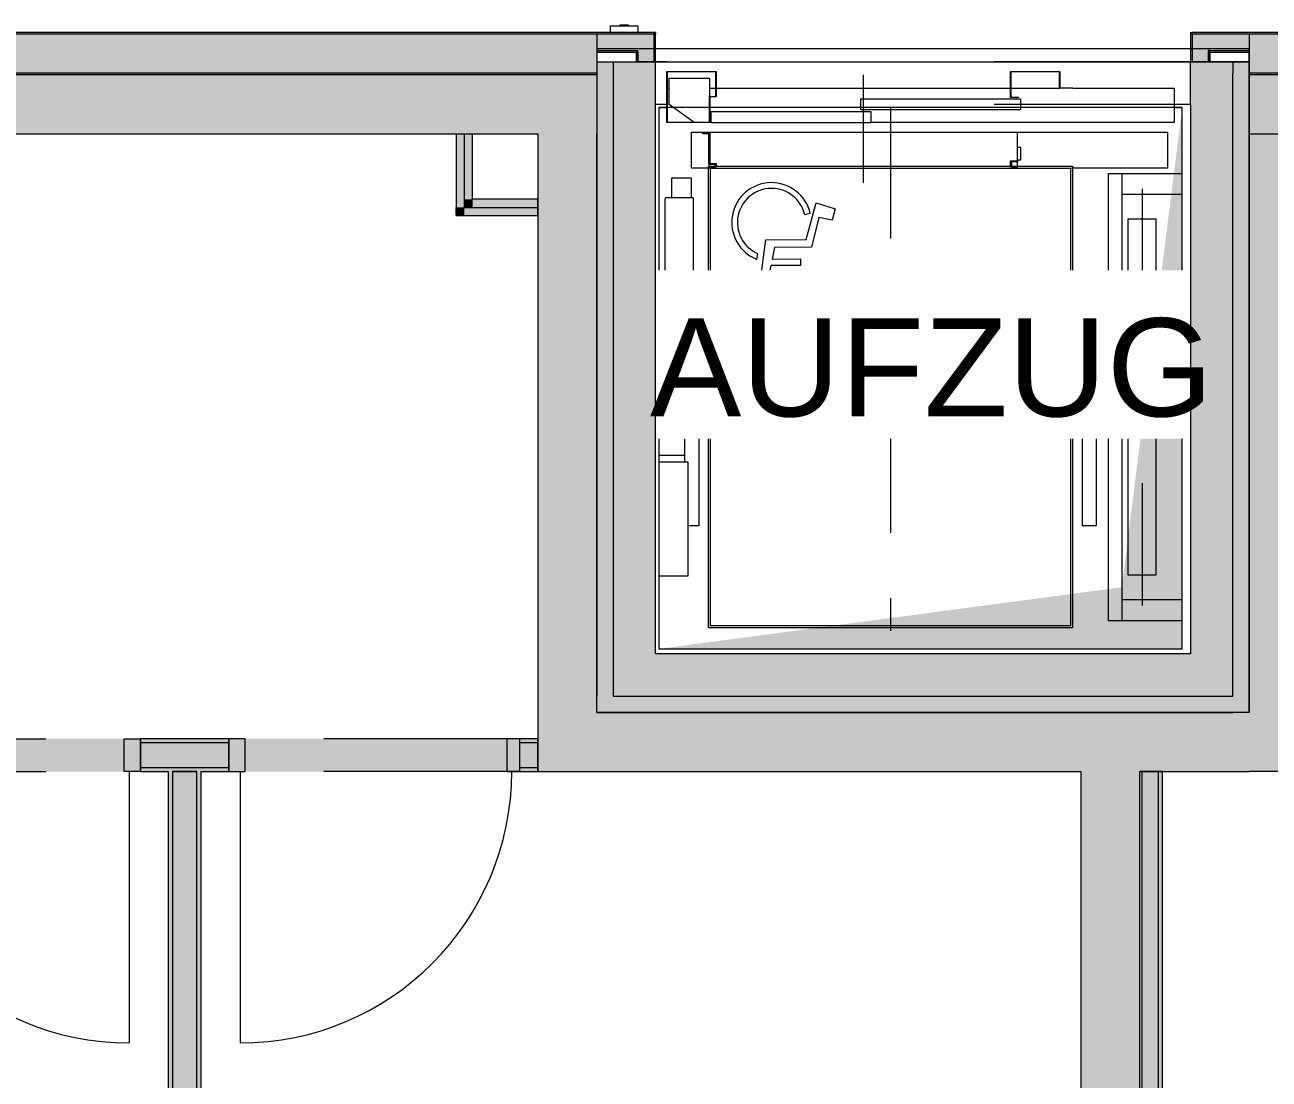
# Model space of a CAD drawing. Header units: metres. Extents: x -3 to 205, y -18 to 45.
# Drawn here: x 173.106 to 176.91, y 12.993 to 16.216 of the extents above; entities that cross this region are included whole.
import ezdxf

# ---------------------------------------------------------------- set-up
doc = ezdxf.new("R2010")
doc.units = ezdxf.units.M
doc.header["$MEASUREMENT"] = 0
for name, pattern in [('Achse', [0.004, 0.002, -0.001, 0, -0.001]), ('Grenzlinie', [0.008, 0.003, -0.005]), ('Wipeout_Contour', [1, 0, -1])]:
    doc.linetypes.add(name, pattern=pattern)
for name, color, linetype in [('110 Wand Aussen', 7, 'Continuous'), ('112 Wand Aussen - Schachtwände', 7, 'Continuous'), ('120 Wand Innen tragend', 7, 'Continuous'), ('130 Wand Innen', 7, 'Continuous'), ('170 Schachtwände', 7, 'Continuous'), ('430 Aufzug', 7, 'Continuous'), ('905 VP Beschriftung Übersicht.Übersicht', 7, 'Continuous')]:
    doc.layers.add(name, color=color, linetype=linetype)
doc.styles.add('ERSTELLTER_STIL_9', font='arial.ttf')

# ---------------------------------------------------------------- blocks, each defined once
blk = doc.blocks.new('Decke_21_1', base_point=(174.8542, 16.1033))
at = {"layer": '430 Aufzug', "color": 7, "linetype": 'Continuous', "lineweight": 13, "flags": 128}
blk.add_lwpolyline([(174.8542, 16.1033), (176.8492, 16.1033), (176.8492, 16.1433), (174.8542, 16.1433)], close=True, dxfattribs=at)
blk = doc.blocks.new('Wand_12_1', base_point=(172.4142, 16.1933))
at = {"layer": '110 Wand Aussen', "linetype": 'Continuous', "lineweight": 0, "true_color": 0x000000}
for points in [[(172.4092, 16.1883), (172.2892, 16.1883), (172.2892, 16.0683)], [(172.4092, 16.1883), (172.2892, 16.0683), (172.4092, 16.0683)], [(172.4142, 16.1933), (172.4092, 16.1883), (172.4142, 16.1883)], [(172.4092, 16.1893), (172.4092, 16.1883), (172.4102, 16.1893)], [(172.4092, 16.0683), (174.8542, 16.0683), (174.8542, 16.1883), (172.4092, 16.1883)], [(172.4142, 16.1883), (174.8542, 16.1883), (174.8542, 16.1933), (172.4142, 16.1933)], [(172.2842, 16.0633), (172.1042, 16.0633), (172.1042, 15.8833)], [(172.2842, 16.0633), (172.1042, 15.8833), (172.2842, 15.8833)], [(172.2892, 16.0683), (172.2842, 16.0683), (172.2842, 16.0633)], [(172.2892, 16.0683), (172.2842, 16.0633), (172.2892, 16.0633)], [(172.2842, 15.8833), (174.8542, 15.8833), (174.8542, 16.0633), (172.2842, 16.0633)], [(172.2892, 16.0633), (174.8542, 16.0633), (174.8542, 16.0683), (172.2892, 16.0683)]]:
    blk.add_hatch(color=18, dxfattribs=at).paths.add_polyline_path(points)
at = {"layer": '110 Wand Aussen', "color": 7, "linetype": 'Continuous', "lineweight": 13}
for p, q in [((172.2892, 16.1883), (172.2892, 16.0683)), ((172.4092, 16.1893), (172.4092, 16.1883)), ((174.8542, 16.1883), (172.4092, 16.1883)), ((174.8542, 16.0683), (172.2892, 16.0683))]:
    blk.add_line(p, q, dxfattribs=at)
at = {"layer": '110 Wand Aussen', "color": 7, "linetype": 'Continuous', "lineweight": 18}
for p in [(172.2842, 16.0683), (174.8542, 16.0633)]:
    blk.add_line(p, (172.2842, 16.0633), dxfattribs=at)
at = {"layer": '110 Wand Aussen', "color": 7, "linetype": 'Continuous', "lineweight": 13, "flags": 128}
for points in [[(174.8542, 16.1933), (172.4142, 16.1933)], [(174.8542, 16.1883), (174.8542, 16.0683)], [(174.8542, 16.0683), (174.8542, 16.0633)]]:
    blk.add_lwpolyline(points, dxfattribs=at)
at = {"layer": '110 Wand Aussen', "color": 7, "linetype": 'Continuous', "lineweight": 18, "flags": 128}
for points in [[(172.1042, 15.8833), (172.1042, 16.0633)], [(174.8542, 16.0633), (174.8542, 15.8833)], [(172.1042, 15.8833), (174.6742, 15.8833)]]:
    blk.add_lwpolyline(points, dxfattribs=at)
blk = doc.blocks.new('Wand_20_1', base_point=(177.0292, 15.7833))
at = {"layer": '120 Wand Innen tragend', "linetype": 'Continuous', "lineweight": 0, "true_color": 0x000000}
for points in [[(176.8492, 15.8833), (176.9167, 15.8458), (177.0292, 15.8458), (177.0292, 15.8833)], [(177.0292, 14.1133), (177.0292, 15.7833), (176.8492, 15.8833), (176.8492, 14.1133)], [(177.0292, 15.8458), (176.9167, 15.8458), (177.0067, 15.7958), (177.0292, 15.7958)], [(177.0067, 15.7958), (177.0292, 15.7833), (177.0292, 15.7958)], [(176.8492, 13.9333), (177.0292, 13.9333), (176.8492, 14.1133)], [(176.8492, 14.1133), (177.0292, 13.9333), (177.0292, 14.1133)]]:
    blk.add_hatch(color=18, dxfattribs=at).paths.add_polyline_path(points)
at = {"layer": '120 Wand Innen tragend', "color": 7, "linetype": 'Continuous', "lineweight": 18, "flags": 128}
for points in [[(176.8492, 15.8833), (176.8492, 14.1133)], [(177.0292, 13.9333), (177.0292, 15.7833)], [(177.0292, 13.9333), (176.8492, 13.9333)]]:
    blk.add_lwpolyline(points, dxfattribs=at)
at = {"layer": '130 Wand Innen', "color": 7, "linetype": 'Continuous', "lineweight": 18}
for p, q in [((177.0292, 15.8458), (177.0292, 15.8833)), ((177.0292, 15.7958), (177.0292, 15.8458)), ((177.0292, 15.7958), (177.0292, 15.7833))]:
    blk.add_line(p, q, dxfattribs=at)
at = {"layer": '130 Wand Innen', "color": 7, "linetype": 'Continuous', "lineweight": 18, "flags": 128}
blk.add_lwpolyline([(176.8492, 15.8833), (177.0292, 15.8833)], dxfattribs=at)
blk = doc.blocks.new('Wand_21_1', base_point=(174.6742, 13.9333))
at = {"layer": '120 Wand Innen tragend', "linetype": 'Continuous', "lineweight": 0, "true_color": 0x000000}
for points in [[(174.8542, 14.1133), (174.8542, 15.8833), (174.6742, 15.8833), (174.6742, 14.1133)], [(174.8542, 14.1133), (174.6742, 13.9333), (174.8542, 13.9333)], [(174.6742, 14.1133), (174.6742, 13.9333), (174.8542, 14.1133)]]:
    blk.add_hatch(color=18, dxfattribs=at).paths.add_polyline_path(points)
at = {"layer": '120 Wand Innen tragend', "color": 7, "linetype": 'Continuous', "lineweight": 18, "flags": 128}
for points in [[(174.6742, 15.8833), (174.6742, 13.9333)], [(174.8542, 14.1133), (174.8542, 15.8833)], [(174.6742, 13.9333), (174.8542, 13.9333)]]:
    blk.add_lwpolyline(points, dxfattribs=at)
blk = doc.blocks.new('Wand_22_1', base_point=(174.6742, 13.9333))
at = {"layer": '120 Wand Innen tragend', "linetype": 'Continuous', "lineweight": 0, "true_color": 0x000000}
blk.add_hatch(color=18, dxfattribs=at).paths.add_polyline_path([(176.8492, 14.1133), (174.8542, 14.1133), (174.8542, 13.9333), (176.8492, 13.9333)])
at = {"layer": '120 Wand Innen tragend', "color": 7, "linetype": 'Continuous', "lineweight": 18, "flags": 128}
for points in [[(176.8492, 14.1133), (174.8542, 14.1133)], [(174.8542, 13.9333), (176.3342, 13.9333)], [(176.5142, 13.9333), (176.8492, 13.9333)]]:
    blk.add_lwpolyline(points, dxfattribs=at)
blk = doc.blocks.new('Wand_90_1', base_point=(176.4592, 13.9333))
at = {"layer": '120 Wand Innen tragend', "linetype": 'Continuous', "lineweight": 0, "true_color": 0x000000}
for points in [[(176.5142, 9.2833), (176.5142, 13.9333), (176.3342, 13.9333), (176.3342, 9.2833)], [(176.5717, 9.2833), (176.5717, 13.9333), (176.5217, 13.9333), (176.5217, 9.2833)], [(176.5842, 9.2833), (176.5842, 13.9333), (176.5717, 13.9333), (176.5717, 9.2833)]]:
    blk.add_hatch(color=18, dxfattribs=at).paths.add_polyline_path(points)
at = {"layer": '120 Wand Innen tragend', "linetype": 'Continuous', "lineweight": 0, "true_color": 0xffffff}
blk.add_hatch(color=7, dxfattribs=at).paths.add_polyline_path([(176.5217, 9.2833), (176.5217, 13.9333), (176.5142, 13.9333), (176.5142, 9.2833)])
at = {"layer": '120 Wand Innen tragend', "color": 7, "linetype": 'Continuous', "lineweight": 18}
blk.add_line((176.5142, 9.2833), (176.5142, 13.9333), dxfattribs=at)
at = {"layer": '120 Wand Innen tragend', "color": 7, "linetype": 'Continuous', "lineweight": 13}
for p, q in [((176.5217, 9.2833), (176.5217, 13.9333)), ((176.5717, 9.2833), (176.5717, 13.9333))]:
    blk.add_line(p, q, dxfattribs=at)
at = {"layer": '120 Wand Innen tragend', "color": 7, "linetype": 'Continuous', "lineweight": 18, "flags": 128}
for points in [[(176.3342, 13.9333), (176.3342, 9.2833)], [(176.5142, 9.2833), (176.3342, 9.2833)]]:
    blk.add_lwpolyline(points, dxfattribs=at)
at = {"layer": '120 Wand Innen tragend', "color": 7, "linetype": 'Continuous', "lineweight": 13, "flags": 128}
for points in [[(176.5217, 13.9333), (176.5142, 13.9333)], [(176.5717, 13.9333), (176.5217, 13.9333)], [(176.5842, 13.9333), (176.5717, 13.9333)], [(176.5842, 9.2833), (176.5842, 13.9333)], [(176.5217, 9.2833), (176.5142, 9.2833)], [(176.5717, 9.2833), (176.5217, 9.2833)], [(176.5842, 9.2833), (176.5717, 9.2833)]]:
    blk.add_lwpolyline(points, dxfattribs=at)
blk = doc.blocks.new('Wand_98_1', base_point=(173.6442, 8.4733))
at = {"layer": '130 Wand Innen', "linetype": 'Continuous', "lineweight": 0, "true_color": 0x000000}
for points in [[(173.5442, 13.9333), (173.5442, 8.7833), (173.5567, 8.7833), (173.5567, 13.9333)], [(173.6317, 8.7833), (173.6317, 13.9333), (173.5567, 13.9333), (173.5567, 8.7833)], [(173.6442, 8.7833), (173.6442, 13.9333), (173.6317, 13.9333), (173.6317, 8.7833)]]:
    blk.add_hatch(color=18, dxfattribs=at).paths.add_polyline_path(points)
at = {"layer": '130 Wand Innen', "color": 7, "linetype": 'Continuous', "lineweight": 18}
for p, q in [((173.5567, 13.9333), (173.5567, 8.7833)), ((173.6317, 8.7833), (173.6317, 13.9333))]:
    blk.add_line(p, q, dxfattribs=at)
at = {"layer": '130 Wand Innen', "color": 7, "linetype": 'Continuous', "lineweight": 18, "flags": 128}
for points in [[(173.5442, 13.9333), (173.5442, 8.7833)], [(173.6317, 13.9333), (173.5567, 13.9333)], [(173.6442, 8.7833), (173.6442, 13.9333)], [(173.5442, 8.7833), (173.6442, 8.7833)]]:
    blk.add_lwpolyline(points, dxfattribs=at)
blk = doc.blocks.new('Wand_109_1', base_point=(174.6742, 15.6333))
at = {"layer": '170 Schachtwände', "linetype": 'Continuous', "lineweight": 0, "true_color": 0x000000}
for points in [[(174.4492, 15.6833), (174.4492, 15.6583), (174.4742, 15.6833)], [(174.4742, 15.6833), (174.4492, 15.6583), (174.4742, 15.6583)], [(174.4742, 15.6583), (174.6742, 15.6583), (174.6742, 15.6833), (174.4742, 15.6833)], [(174.4492, 15.6583), (174.4242, 15.6583), (174.4242, 15.6333)], [(174.4492, 15.6583), (174.4242, 15.6333), (174.4492, 15.6333)], [(174.4492, 15.6333), (174.6742, 15.6333), (174.6742, 15.6583), (174.4492, 15.6583)]]:
    blk.add_hatch(color=18, dxfattribs=at).paths.add_polyline_path(points)
at = {"layer": '170 Schachtwände', "color": 7, "linetype": 'Continuous', "lineweight": 18}
for p, q in [((174.4492, 15.6583), (174.4742, 15.6583)), ((174.4742, 15.6583), (174.6742, 15.6583))]:
    blk.add_line(p, q, dxfattribs=at)
at = {"layer": '170 Schachtwände', "color": 7, "linetype": 'Continuous', "lineweight": 18, "flags": 128}
for points in [[(174.6742, 15.6833), (174.4742, 15.6833)], [(174.6742, 15.6583), (174.6742, 15.6833)], [(174.4242, 15.6333), (174.4242, 15.6583)], [(174.6742, 15.6333), (174.6742, 15.6583)], [(174.4242, 15.6333), (174.6742, 15.6333)]]:
    blk.add_lwpolyline(points, dxfattribs=at)
blk = doc.blocks.new('Wand_110_1', base_point=(174.4242, 15.6333))
at = {"layer": '170 Schachtwände', "linetype": 'Continuous', "lineweight": 0, "true_color": 0x000000}
for points in [[(174.4242, 15.8833), (174.4242, 15.6583), (174.4492, 15.6583), (174.4492, 15.8833)], [(174.4742, 15.6833), (174.4742, 15.8833), (174.4492, 15.8833), (174.4492, 15.6833)]]:
    blk.add_hatch(color=18, dxfattribs=at).paths.add_polyline_path(points)
at = {"layer": '170 Schachtwände', "color": 7, "linetype": 'Continuous', "lineweight": 18}
for p, q in [((174.4492, 15.8833), (174.4492, 15.6833)), ((174.4492, 15.6833), (174.4492, 15.6583))]:
    blk.add_line(p, q, dxfattribs=at)
at = {"layer": '170 Schachtwände', "color": 7, "linetype": 'Continuous', "lineweight": 18, "flags": 128}
for points in [[(174.4242, 15.8833), (174.4492, 15.8833)], [(174.4242, 15.8833), (174.4242, 15.6583)], [(174.4492, 15.8833), (174.4742, 15.8833)], [(174.4742, 15.6833), (174.4742, 15.8833)]]:
    blk.add_lwpolyline(points, dxfattribs=at)
blk = doc.blocks.new('Wand_144_1', base_point=(176.8492, 16.1933))
at = {"layer": '110 Wand Aussen', "linetype": 'Continuous', "lineweight": 0, "true_color": 0x000000}
for points in [[(177.0142, 16.1933), (176.8492, 16.1933), (176.8492, 16.1883), (177.0142, 16.1883)], [(177.0142, 16.1883), (176.8492, 16.1883), (176.8492, 16.0683), (177.0142, 16.0683)], [(177.0192, 16.0683), (177.0192, 16.1883), (177.0142, 16.1883), (177.0142, 16.0683)], [(177.0592, 16.0683), (177.0592, 16.1883), (177.0192, 16.1883), (177.0192, 16.0683)], [(177.0642, 16.0683), (177.0642, 16.1883), (177.0592, 16.1883), (177.0592, 16.0683)], [(177.0142, 16.0683), (176.8492, 16.0683), (176.8492, 16.0633), (177.0142, 16.0633)], [(177.0142, 16.0633), (176.8492, 16.0633), (176.8492, 15.8833), (177.0142, 15.8833)], [(177.0192, 16.0633), (177.0192, 16.0683), (177.0142, 16.0683), (177.0142, 16.0633)], [(177.0592, 16.0633), (177.0592, 16.0683), (177.0192, 16.0683), (177.0192, 16.0633)], [(177.0642, 16.0633), (177.0642, 16.0683), (177.0592, 16.0683), (177.0592, 16.0633)]]:
    blk.add_hatch(color=18, dxfattribs=at).paths.add_polyline_path(points)
at = {"layer": '110 Wand Aussen', "color": 7, "linetype": 'Continuous', "lineweight": 13}
for p, q in [((177.0142, 16.1883), (176.8492, 16.1883)), ((177.0142, 16.0683), (176.8492, 16.0683))]:
    blk.add_line(p, q, dxfattribs=at)
at = {"layer": '110 Wand Aussen', "color": 7, "linetype": 'Continuous', "lineweight": 18}
blk.add_line((177.0142, 16.0633), (176.8492, 16.0633), dxfattribs=at)
at = {"layer": '110 Wand Aussen', "color": 7, "linetype": 'Continuous', "lineweight": 13, "flags": 128}
for points in [[(177.0142, 16.1933), (176.8492, 16.1933)], [(176.8492, 16.1883), (176.8492, 16.0683)], [(177.0142, 16.1933), (177.0142, 16.1883)], [(176.8492, 16.0683), (176.8492, 16.0633)]]:
    blk.add_lwpolyline(points, dxfattribs=at)
at = {"layer": '110 Wand Aussen', "color": 7, "linetype": 'Continuous', "lineweight": 18, "flags": 128}
for points in [[(176.8492, 16.0633), (176.8492, 15.8833)], [(177.0142, 16.0633), (177.0142, 15.8833)], [(176.8492, 15.8833), (177.0142, 15.8833)]]:
    blk.add_lwpolyline(points, dxfattribs=at)
at = {"layer": '112 Wand Aussen - Schachtwände', "color": 7, "linetype": 'Continuous', "lineweight": 13}
for p, q in [((177.0192, 16.1883), (177.0142, 16.1883)), ((177.0592, 16.1883), (177.0192, 16.1883)), ((177.0642, 16.1883), (177.0592, 16.1883)), ((177.0642, 16.0683), (177.0642, 16.1883)), ((177.0192, 16.0683), (177.0142, 16.0683)), ((177.0592, 16.0683), (177.0192, 16.0683)), ((177.0642, 16.0683), (177.0592, 16.0683)), ((177.0642, 16.0633), (177.0642, 16.0683))]:
    blk.add_line(p, q, dxfattribs=at)
blk = doc.blocks.new('Wand_202_1', base_point=(174.8542, 16.1933))
at = {"layer": '110 Wand Aussen', "linetype": 'Continuous', "lineweight": 0, "true_color": 0x000000}
for points in [[(174.8542, 16.1933), (174.8542, 16.1883), (175.0292, 16.1883), (175.0292, 16.1933)], [(174.9792, 16.1883), (174.8542, 16.1883), (174.8542, 16.1383), (174.9792, 16.1383)], [(174.9792, 16.1383), (175.0292, 16.1383), (175.0292, 16.1883)], [(174.9792, 16.1383), (175.0292, 16.1883), (174.9792, 16.1883)], [(175.0292, 16.1883), (175.0342, 16.1883), (175.0342, 16.1933)], [(175.0292, 16.1933), (175.0292, 16.1883), (175.0342, 16.1933)], [(174.9742, 16.1383), (174.8542, 16.1383), (174.8542, 16.1333), (174.9742, 16.1333)], [(174.9742, 16.1333), (174.9792, 16.1333), (174.9792, 16.1383)], [(174.9742, 16.1333), (174.9792, 16.1383), (174.9742, 16.1383)]]:
    blk.add_hatch(color=18, dxfattribs=at).paths.add_polyline_path(points)
at = {"layer": '110 Wand Aussen', "color": 7, "linetype": 'Continuous', "lineweight": 13}
for p, q in [((174.9792, 16.1883), (174.8542, 16.1883)), ((175.0292, 16.1883), (174.9792, 16.1883)), ((175.0292, 16.1383), (175.0292, 16.1883)), ((174.8542, 16.1383), (174.9792, 16.1383)), ((174.9792, 16.1333), (174.9792, 16.1383))]:
    blk.add_line(p, q, dxfattribs=at)
at = {"layer": '110 Wand Aussen', "color": 7, "linetype": 'Continuous', "lineweight": 13, "flags": 128}
for points in [[(175.0342, 16.1933), (174.8542, 16.1933)], [(174.8542, 16.1883), (174.8542, 16.1383)], [(175.0342, 16.1933), (175.0342, 16.1883)], [(174.8542, 16.1383), (174.8542, 16.1333)]]:
    blk.add_lwpolyline(points, dxfattribs=at)
at = {"layer": '110 Wand Aussen', "color": 7, "linetype": 'Continuous', "lineweight": 18, "flags": 128}
blk.add_lwpolyline([(174.8542, 16.1333), (174.9742, 16.1333)], dxfattribs=at)
blk = doc.blocks.new('Wand_203_1', base_point=(175.0342, 16.1933))
at = {"layer": '110 Wand Aussen', "linetype": 'Continuous', "lineweight": 0, "true_color": 0x000000}
for points in [[(175.0292, 16.1883), (175.0292, 16.1033), (175.0342, 16.1033), (175.0342, 16.1883)], [(174.9742, 16.1333), (174.9742, 16.1033), (174.9792, 16.1033), (174.9792, 16.1333)], [(174.9792, 16.1383), (174.9792, 16.1033), (175.0292, 16.1033), (175.0292, 16.1383)]]:
    blk.add_hatch(color=18, dxfattribs=at).paths.add_polyline_path(points)
at = {"layer": '110 Wand Aussen', "color": 7, "linetype": 'Continuous', "lineweight": 13}
for p, q in [((175.0292, 16.1383), (175.0292, 16.1883)), ((174.9792, 16.1333), (174.9792, 16.1383)), ((174.9792, 16.1333), (174.9792, 16.1033)), ((175.0292, 16.1033), (175.0292, 16.1383))]:
    blk.add_line(p, q, dxfattribs=at)
at = {"layer": '110 Wand Aussen', "color": 7, "linetype": 'Continuous', "lineweight": 13, "flags": 128}
for points in [[(175.0342, 16.1033), (175.0342, 16.1883)], [(174.9792, 16.1033), (174.9742, 16.1033)], [(175.0292, 16.1033), (174.9792, 16.1033)], [(175.0342, 16.1033), (175.0292, 16.1033)]]:
    blk.add_lwpolyline(points, dxfattribs=at)
at = {"layer": '110 Wand Aussen', "color": 7, "linetype": 'Continuous', "lineweight": 18, "flags": 128}
blk.add_lwpolyline([(174.9742, 16.1333), (174.9742, 16.1033)], dxfattribs=at)
blk = doc.blocks.new('Wand_204_1', base_point=(176.6692, 15.9733))
at = {"layer": '110 Wand Aussen', "linetype": 'Continuous', "lineweight": 0, "true_color": 0x000000}
for points in [[(176.6742, 16.1933), (176.6692, 16.1933), (176.6742, 16.1883)], [(176.6742, 16.1883), (176.6692, 16.1933), (176.6692, 16.1883)], [(176.6692, 16.1883), (176.6692, 16.1033), (176.6742, 16.1033), (176.6742, 16.1883)], [(176.7242, 16.1883), (176.6742, 16.1883), (176.7242, 16.1383)], [(176.7242, 16.1383), (176.6742, 16.1883), (176.6742, 16.1383)], [(176.6742, 16.1383), (176.6742, 16.1033), (176.7242, 16.1033), (176.7242, 16.1383)], [(176.7292, 16.1383), (176.7242, 16.1383), (176.7292, 16.1333)], [(176.7292, 16.1333), (176.7242, 16.1383), (176.7242, 16.1333)], [(176.7242, 16.1333), (176.7242, 16.1033), (176.7292, 16.1033), (176.7292, 16.1333)]]:
    blk.add_hatch(color=18, dxfattribs=at).paths.add_polyline_path(points)
at = {"layer": '110 Wand Aussen', "color": 7, "linetype": 'Continuous', "lineweight": 13}
for p, q in [((176.7242, 16.1883), (176.6742, 16.1883)), ((176.6742, 16.1883), (176.6742, 16.1383)), ((176.6742, 16.1383), (176.6742, 16.1033)), ((176.7292, 16.1383), (176.7242, 16.1383)), ((176.7242, 16.1033), (176.7242, 16.1383))]:
    blk.add_line(p, q, dxfattribs=at)
at = {"layer": '110 Wand Aussen', "color": 7, "linetype": 'Continuous', "lineweight": 13, "flags": 128}
for points in [[(176.6692, 16.1933), (176.6742, 16.1933)], [(176.6692, 16.1933), (176.6692, 16.1033)], [(176.6692, 16.1033), (176.6742, 16.1033)], [(176.6742, 16.1033), (176.7242, 16.1033)], [(176.7242, 16.1033), (176.7292, 16.1033)]]:
    blk.add_lwpolyline(points, dxfattribs=at)
at = {"layer": '110 Wand Aussen', "color": 7, "linetype": 'Continuous', "lineweight": 18, "flags": 128}
blk.add_lwpolyline([(176.7292, 16.1033), (176.7292, 16.1333)], dxfattribs=at)
blk = doc.blocks.new('Wand_205_1', base_point=(176.6692, 16.1933))
at = {"layer": '110 Wand Aussen', "linetype": 'Continuous', "lineweight": 0, "true_color": 0x000000}
for points in [[(176.6742, 16.1883), (176.8492, 16.1883), (176.8492, 16.1933), (176.6742, 16.1933)], [(176.7242, 16.1383), (176.8492, 16.1383), (176.8492, 16.1883), (176.7242, 16.1883)], [(176.7292, 16.1333), (176.8492, 16.1333), (176.8492, 16.1383), (176.7292, 16.1383)]]:
    blk.add_hatch(color=18, dxfattribs=at).paths.add_polyline_path(points)
at = {"layer": '110 Wand Aussen', "color": 7, "linetype": 'Continuous', "lineweight": 13}
for p, q in [((176.7242, 16.1883), (176.6742, 16.1883)), ((176.8492, 16.1883), (176.7242, 16.1883)), ((176.7292, 16.1383), (176.7242, 16.1383)), ((176.7292, 16.1383), (176.8492, 16.1383))]:
    blk.add_line(p, q, dxfattribs=at)
at = {"layer": '110 Wand Aussen', "color": 7, "linetype": 'Continuous', "lineweight": 13, "flags": 128}
for points in [[(176.8492, 16.1933), (176.6742, 16.1933)], [(176.8492, 16.1883), (176.8492, 16.1383)], [(176.8492, 16.1383), (176.8492, 16.1333)]]:
    blk.add_lwpolyline(points, dxfattribs=at)
at = {"layer": '110 Wand Aussen', "color": 7, "linetype": 'Continuous', "lineweight": 18, "flags": 128}
blk.add_lwpolyline([(176.7292, 16.1333), (176.8492, 16.1333)], dxfattribs=at)
blk = doc.blocks.new('Metall Zargentür Typ3 27[29]_1', base_point=(166.9792, 39.9833))
at = {"layer": '130 Wand Innen', "linetype": 'Continuous', "lineweight": 0, "true_color": 0xffffff}
for points in [[(173.7292, 13.9333), (173.7792, 13.9333), (173.7792, 14.0333), (173.7292, 14.0333)], [(174.6192, 14.0333), (174.5792, 14.0333), (174.5792, 13.9333), (174.6192, 13.9333)]]:
    blk.add_hatch(color=7, dxfattribs=at).paths.add_polyline_path(points)
at = {"layer": '130 Wand Innen', "color": 7, "linetype": 'Grenzlinie', "lineweight": 13, "ltscale": 200}
for p, q in [((174.6192, 14.0333), (173.7292, 14.0333)), ((174.6192, 13.9333), (173.7292, 13.9333))]:
    blk.add_line(p, q, dxfattribs=at)
at = {"layer": '130 Wand Innen', "color": 7, "linetype": 'Continuous', "lineweight": 13}
for p, q in [((173.7792, 14.0333), (173.7292, 14.0333)), ((173.7292, 14.0333), (173.7292, 13.9333)), ((173.7792, 13.9333), (173.7792, 14.0333)), ((174.6192, 14.0333), (174.5792, 14.0333)), ((174.5792, 14.0333), (174.5792, 13.9333)), ((174.6192, 13.9333), (174.6192, 14.0333)), ((173.7292, 13.9333), (173.7792, 13.9333)), ((174.5792, 13.9333), (174.6192, 13.9333))]:
    blk.add_line(p, q, dxfattribs=at)
at = {"layer": '130 Wand Innen', "color": 7, "linetype": 'Continuous', "lineweight": 18}
for p, q in [((173.7292, 14.0208), (173.7292, 14.0333)), ((173.7292, 14.0208), (173.7292, 14.0333)), ((173.7292, 13.9458), (173.7292, 14.0208)), ((173.7292, 13.9458), (173.7292, 14.0208)), ((174.6192, 14.0208), (174.6192, 14.0333)), ((174.6192, 14.0208), (174.6192, 14.0333)), ((174.6192, 13.9458), (174.6192, 14.0208)), ((174.6192, 13.9458), (174.6192, 14.0208)), ((173.7292, 13.9333), (173.7292, 13.9458)), ((173.7292, 13.9333), (173.7292, 13.9458)), ((174.6192, 13.9333), (174.6192, 13.9458)), ((174.6192, 13.9333), (174.6192, 13.9458))]:
    blk.add_line(p, q, dxfattribs=at)
at = {"layer": '130 Wand Innen', "color": 8, "linetype": 'Continuous', "lineweight": 0}
blk.add_line((173.7642, 13.9333), (173.7642, 13.1033), dxfattribs=at)
blk.add_arc((173.7642, 13.9333), 0.83, 270, 0, dxfattribs=at)
blk = doc.blocks.new('Metall Zargentür Typ3 27[30]_1', base_point=(166.9792, 39.9833))
at = {"layer": '130 Wand Innen', "linetype": 'Continuous', "lineweight": 0, "true_color": 0xffffff}
for points in [[(172.5692, 14.0333), (172.5692, 13.9333), (172.6092, 13.9333), (172.6092, 14.0333)], [(173.4592, 13.9333), (173.4592, 14.0333), (173.4092, 14.0333), (173.4092, 13.9333)]]:
    blk.add_hatch(color=7, dxfattribs=at).paths.add_polyline_path(points)
at = {"layer": '130 Wand Innen', "color": 7, "linetype": 'Grenzlinie', "lineweight": 13, "ltscale": 200}
for p, q in [((172.5692, 14.0333), (173.4592, 14.0333)), ((172.5692, 13.9333), (173.4592, 13.9333))]:
    blk.add_line(p, q, dxfattribs=at)
at = {"layer": '130 Wand Innen', "color": 7, "linetype": 'Continuous', "lineweight": 13}
for p, q in [((172.5692, 14.0333), (172.6092, 14.0333)), ((172.5692, 13.9333), (172.5692, 14.0333)), ((172.6092, 14.0333), (172.6092, 13.9333)), ((173.4092, 13.9333), (173.4092, 14.0333)), ((173.4092, 14.0333), (173.4592, 14.0333)), ((173.4592, 14.0333), (173.4592, 13.9333)), ((172.6092, 13.9333), (172.5692, 13.9333)), ((173.4592, 13.9333), (173.4092, 13.9333))]:
    blk.add_line(p, q, dxfattribs=at)
at = {"layer": '130 Wand Innen', "color": 7, "linetype": 'Continuous', "lineweight": 18}
for p, q in [((172.5692, 14.0208), (172.5692, 14.0333)), ((172.5692, 14.0208), (172.5692, 14.0333)), ((172.5692, 13.9458), (172.5692, 14.0208)), ((172.5692, 13.9458), (172.5692, 14.0208)), ((173.4592, 14.0208), (173.4592, 14.0333)), ((173.4592, 14.0208), (173.4592, 14.0333)), ((173.4592, 13.9458), (173.4592, 14.0208)), ((173.4592, 13.9458), (173.4592, 14.0208)), ((172.5692, 13.9333), (172.5692, 13.9458)), ((172.5692, 13.9333), (172.5692, 13.9458)), ((173.4592, 13.9333), (173.4592, 13.9458)), ((173.4592, 13.9333), (173.4592, 13.9458))]:
    blk.add_line(p, q, dxfattribs=at)
at = {"layer": '130 Wand Innen', "color": 8, "linetype": 'Continuous', "lineweight": 0}
blk.add_line((173.4242, 13.9333), (173.4242, 13.1033), dxfattribs=at)
blk.add_arc((173.4242, 13.9333), 0.83, 180, 270, dxfattribs=at)
blk = doc.blocks.new('Wand_215_1', base_point=(171.0142, 13.9333))
at = {"layer": '130 Wand Innen', "linetype": 'Continuous', "lineweight": 0, "true_color": 0x000000}
for points in [[(171.0142, 14.0208), (172.5692, 14.0208), (172.5692, 14.0333), (171.0142, 14.0333)], [(171.0142, 13.9458), (172.5692, 13.9458), (172.5692, 14.0208), (171.0142, 14.0208)], [(173.4592, 14.0333), (173.4592, 14.0208), (173.7292, 14.0208), (173.7292, 14.0333)], [(173.4592, 13.9458), (173.7292, 13.9458), (173.7292, 14.0208), (173.4592, 14.0208)], [(174.6192, 14.0333), (174.6192, 14.0208), (174.6742, 14.0208), (174.6742, 14.0333)], [(174.6192, 13.9458), (174.6742, 13.9458), (174.6742, 14.0208), (174.6192, 14.0208)], [(171.0142, 13.9458), (171.0142, 13.9333), (172.5692, 13.9333), (172.5692, 13.9458)], [(173.4592, 13.9458), (173.4592, 13.9333), (173.7292, 13.9333), (173.7292, 13.9458)], [(174.6742, 13.9458), (174.6192, 13.9458), (174.6192, 13.9333), (174.6742, 13.9333)]]:
    blk.add_hatch(color=18, dxfattribs=at).paths.add_polyline_path(points)
at = {"layer": '130 Wand Innen', "linetype": 'Continuous', "lineweight": 13, "true_color": 0xf9f8f6}
for points in [[(173.4592, 13.9333), (173.4592, 14.0333), (172.5692, 14.0333), (172.5692, 13.9333)], [(173.7292, 13.9333), (174.6192, 13.9333), (174.6192, 14.0333), (173.7292, 14.0333)]]:
    blk.add_hatch(color=7, dxfattribs=at).paths.add_polyline_path(points)
at = {"layer": '130 Wand Innen', "color": 7, "linetype": 'Continuous', "lineweight": 18}
for p, q in [((172.5692, 14.0208), (171.0142, 14.0208)), ((172.5692, 14.0208), (172.5692, 14.0333)), ((172.5692, 13.9458), (172.5692, 14.0208)), ((173.4592, 14.0208), (173.4592, 14.0333)), ((173.7292, 14.0208), (173.4592, 14.0208)), ((173.4592, 13.9458), (173.4592, 14.0208)), ((173.7292, 14.0208), (173.7292, 14.0333)), ((173.7292, 13.9458), (173.7292, 14.0208)), ((174.6192, 14.0208), (174.6192, 14.0333)), ((174.6742, 14.0208), (174.6192, 14.0208)), ((174.6192, 13.9458), (174.6192, 14.0208)), ((171.0142, 13.9458), (172.5692, 13.9458)), ((172.5692, 13.9333), (172.5692, 13.9458)), ((173.4592, 13.9458), (173.7292, 13.9458)), ((173.4592, 13.9333), (173.4592, 13.9458)), ((173.7292, 13.9333), (173.7292, 13.9458)), ((174.6192, 13.9458), (174.6742, 13.9458)), ((174.6192, 13.9333), (174.6192, 13.9458))]:
    blk.add_line(p, q, dxfattribs=at)
at = {"layer": '130 Wand Innen', "color": 7, "linetype": 'Continuous', "lineweight": 18, "flags": 128}
for points in [[(172.5692, 14.0333), (171.0142, 14.0333)], [(171.0142, 14.0333), (171.0142, 13.9333)], [(173.7292, 14.0333), (173.4592, 14.0333)], [(174.6742, 14.0333), (174.6192, 14.0333)], [(174.6742, 13.9333), (174.6742, 14.0333)], [(171.0142, 13.9333), (172.5692, 13.9333)], [(173.4592, 13.9333), (173.5442, 13.9333)], [(173.5567, 13.9333), (173.6317, 13.9333)], [(173.6442, 13.9333), (173.7292, 13.9333)], [(174.6192, 13.9333), (174.6742, 13.9333)]]:
    blk.add_lwpolyline(points, dxfattribs=at)
at = {"layer": '130 Wand Innen', "color": 7, "linetype": 'Continuous', "lineweight": 13}
for name in ['Metall Zargentür Typ3 27[30]_1', 'Metall Zargentür Typ3 27[29]_1']:
    blk.add_blockref(name, (166.9792, 39.9833), dxfattribs=at)
blk = doc.blocks.new('27 OtisGen2life S1600x1655[3]_1', base_point=(175.0442, 15.9633))
at = {"layer": '430 Aufzug', "linetype": 'Continuous', "lineweight": 0, "true_color": 0x323232}
blk.add_hatch(color=250, dxfattribs=at).paths.add_polyline_path([(175.0442, 14.3083), (176.6442, 14.3083), (176.6442, 15.9633), (176.4592, 14.4967)])
at = {"layer": '430 Aufzug', "color": 7, "linetype": 'Continuous', "lineweight": 13}
for p, q in [((175.0682, 16.0738), (175.2192, 16.0738)), ((175.0682, 15.9178), (175.0682, 16.0738)), ((175.2182, 16.0728), (175.0692, 16.0728)), ((175.0692, 16.0728), (175.0692, 15.9188)), ((175.2182, 15.9973), (175.2182, 16.0728)), ((175.2192, 16.0738), (175.2192, 15.9963)), ((176.1192, 16.0738), (176.2702, 16.0738)), ((176.1192, 15.9943), (176.1192, 16.0738)), ((176.2692, 16.0728), (176.1202, 16.0728)), ((176.1202, 16.0728), (176.1202, 15.9953)), ((176.2692, 16.0228), (176.2692, 16.0728)), ((176.2702, 16.0738), (176.2702, 16.0238)), ((175.0692, 16.0233), (175.0752, 16.0233)), ((175.0692, 15.9188), (175.0692, 16.0233)), ((175.0752, 15.9733), (175.0752, 16.0533)), ((175.0752, 16.0533), (175.1992, 16.0533)), ((175.1992, 16.0533), (175.1992, 15.9183)), ((175.1992, 16.0233), (175.2182, 16.0233)), ((175.2192, 16.0233), (176.1192, 16.0233)), ((176.1202, 16.0233), (176.2692, 16.0233)), ((176.3097, 16.0228), (176.2692, 16.0228)), ((176.2702, 16.0238), (176.3097, 16.0238)), ((176.3097, 16.0238), (176.3097, 16.0228)), ((176.3097, 16.0233), (176.6192, 16.0233)), ((176.6192, 16.0233), (176.6192, 15.9183)), ((175.1992, 15.9188), (175.1992, 15.9973)), ((175.1992, 15.9973), (175.2182, 15.9973)), ((175.2002, 15.9963), (175.2002, 15.9178)), ((175.2192, 15.9963), (175.2002, 15.9963)), ((175.6618, 15.9903), (176.1492, 15.9903)), ((175.6618, 15.9563), (175.6618, 15.9903)), ((176.1437, 15.9943), (176.1192, 15.9943)), ((176.1202, 15.9953), (176.1437, 15.9953)), ((176.1437, 15.9953), (176.1437, 15.9943)), ((176.1492, 15.9903), (176.1492, 15.9563)), ((175.0442, 15.9633), (175.0682, 15.9633)), ((175.0682, 15.9633), (175.0442, 15.9633)), ((175.0442, 15.9633), (175.0442, 14.3083)), ((176.6442, 15.9633), (175.0442, 15.9633)), ((175.1522, 15.9183), (175.0752, 15.9733)), ((175.2043, 15.9513), (175.6917, 15.9513)), ((175.2043, 15.9173), (175.2043, 15.9513)), ((176.1492, 15.9563), (175.6618, 15.9563)), ((175.6917, 15.9513), (175.6917, 15.9173)), ((176.6192, 15.9633), (176.6442, 15.9633)), ((176.6442, 15.9633), (176.6192, 15.9633)), ((176.6442, 14.3083), (176.6442, 15.9633)), ((175.0887, 15.9178), (175.0682, 15.9178)), ((175.0692, 15.9188), (175.0887, 15.9188)), ((175.0887, 15.9188), (175.0887, 15.9178)), ((175.1522, 15.9183), (175.0887, 15.9183)), ((175.1992, 15.9183), (175.1522, 15.9183)), ((175.1792, 15.9178), (175.1792, 15.9183)), ((175.2002, 15.9178), (175.1792, 15.9178)), ((175.2043, 15.9183), (175.2002, 15.9183)), ((175.6917, 15.9173), (175.2043, 15.9173)), ((176.6192, 15.9183), (175.6917, 15.9183)), ((175.1442, 15.8883), (175.1992, 15.8883)), ((175.1442, 15.7783), (175.1442, 15.8883)), ((175.1442, 15.8883), (175.1992, 15.8883)), ((175.1442, 15.7783), (175.1442, 15.8883)), ((175.1787, 15.8833), (175.1787, 15.8863)), ((175.1787, 15.8863), (175.2002, 15.8863)), ((175.1787, 15.8833), (175.1787, 15.8863)), ((175.1787, 15.8863), (175.2002, 15.8863)), ((175.1972, 15.8833), (175.1787, 15.8833)), ((175.1972, 15.8833), (175.1787, 15.8833)), ((175.1972, 15.7893), (175.1972, 15.8833)), ((175.1972, 15.7893), (175.1972, 15.8833)), ((175.1992, 15.8863), (175.1992, 15.8883)), ((175.1992, 15.8883), (176.1392, 15.8883)), ((175.2002, 15.8863), (175.2002, 15.7923)), ((175.2002, 15.8863), (175.2002, 15.7923)), ((176.1392, 15.8883), (176.5992, 15.8883)), ((176.1392, 15.8883), (176.5992, 15.8883)), ((176.1392, 15.8883), (176.1392, 15.8003)), ((176.5992, 15.8883), (176.5992, 15.7783)), ((176.1392, 15.8423), (176.1492, 15.8423)), ((176.1392, 15.8423), (176.1492, 15.8423)), ((176.1492, 15.8423), (176.1492, 15.8023)), ((176.1492, 15.8423), (176.1492, 15.8023)), ((175.2162, 15.7893), (175.1972, 15.7893)), ((175.2162, 15.7893), (175.1972, 15.7893)), ((175.1992, 15.7813), (175.1992, 15.7893)), ((175.2002, 15.7923), (175.2192, 15.7923)), ((175.2002, 15.7923), (175.2192, 15.7923)), ((175.2162, 15.7813), (175.2162, 15.7893)), ((175.2162, 15.7813), (175.2162, 15.7893)), ((175.2192, 15.7923), (175.2192, 15.7813)), ((175.2192, 15.7923), (175.2192, 15.7813)), ((176.1192, 15.8003), (176.1407, 15.8003)), ((176.1192, 15.7813), (176.1192, 15.8003)), ((176.1192, 15.8003), (176.1407, 15.8003)), ((176.1192, 15.7813), (176.1192, 15.8003)), ((176.1407, 15.7973), (176.1222, 15.7973)), ((176.1222, 15.7973), (176.1222, 15.7813)), ((176.1407, 15.7973), (176.1222, 15.7973)), ((176.1222, 15.7973), (176.1222, 15.7813)), ((176.1492, 15.8023), (176.1392, 15.8023)), ((176.1492, 15.8023), (176.1392, 15.8023)), ((176.1392, 15.7973), (176.1392, 15.7813)), ((176.1407, 15.8003), (176.1407, 15.7973)), ((176.1407, 15.8003), (176.1407, 15.7973)), ((175.1992, 15.7783), (175.1442, 15.7783)), ((175.1992, 15.7783), (175.1442, 15.7783)), ((175.1962, 14.3723), (175.1962, 15.7843)), ((175.1962, 15.7843), (176.3082, 15.7843)), ((175.2162, 15.7813), (175.1992, 15.7813)), ((175.1992, 15.7783), (175.1992, 15.7813)), ((175.2022, 14.3783), (175.2022, 15.7783)), ((175.2022, 15.7783), (176.3022, 15.7783)), ((176.1392, 15.7813), (176.1222, 15.7813)), ((176.1392, 15.7813), (176.1392, 15.7783)), ((176.3022, 15.7783), (176.3022, 14.3783)), ((176.5992, 15.7783), (176.3052, 15.7783)), ((176.3082, 15.7843), (176.3082, 14.3723)), ((176.4192, 15.7623), (176.6412, 15.7623)), ((176.4192, 14.3943), (176.4192, 15.7623)), ((176.4592, 15.7623), (176.4592, 14.3943)), ((175.0832, 15.6873), (175.0832, 15.7488)), ((175.0832, 15.7488), (175.1432, 15.7488)), ((175.0832, 15.6873), (175.0832, 15.7488)), ((175.0832, 15.7488), (175.1432, 15.7488)), ((175.1432, 15.7488), (175.1432, 15.6873)), ((175.1432, 15.7488), (175.1432, 15.6873)), ((175.149, 15.6873), (175.0632, 15.6873)), ((175.0632, 15.1903), (175.0632, 15.6858)), ((175.149, 15.6873), (175.149, 15.3773)), ((176.6442, 15.6973), (176.4592, 15.6973)), ((175.507, 15.6392), (175.4901, 15.6353)), ((175.4947, 15.5597), (175.5251, 15.6717)), ((175.5251, 15.6717), (175.5826, 15.6543)), ((175.5826, 15.6543), (175.574, 15.6189)), ((175.5335, 15.6277), (175.511, 15.5363)), ((175.574, 15.6189), (175.5335, 15.6277)), ((176.4792, 15.6233), (176.5632, 15.6233)), ((176.4792, 14.5333), (176.4792, 15.6233)), ((176.5632, 15.6233), (176.5632, 14.5333)), ((175.3515, 15.4137), (175.371, 15.5592)), ((175.371, 15.5592), (175.4947, 15.5597)), ((175.3976, 15.5358), (175.3903, 15.5002)), ((175.511, 15.5363), (175.3976, 15.5358)), ((175.3437, 15.4992), (175.3461, 15.517)), ((175.3903, 15.5002), (175.4772, 15.5005)), ((175.4772, 15.5005), (175.4773, 15.4806)), ((175.3862, 15.4802), (175.3759, 15.4298)), ((175.4773, 15.4806), (175.3862, 15.4802)), ((175.149, 15.3773), (175.0632, 15.3773)), ((175.0852, 15.3773), (175.0852, 15.1903)), ((175.1232, 14.8803), (175.1232, 15.3728)), ((175.1232, 15.3728), (175.1962, 15.3728)), ((176.3082, 15.3728), (176.3812, 15.3728)), ((176.3812, 15.3728), (176.3812, 14.6845)), ((175.0442, 15.3403), (175.0632, 15.3403)), ((175.0852, 15.3063), (175.0942, 15.3063)), ((175.0942, 15.3063), (175.0942, 15.2243)), ((175.1232, 15.2998), (175.1657, 15.2998)), ((175.1657, 15.2998), (175.1657, 14.6845)), ((176.3387, 15.2998), (176.3812, 15.2998)), ((176.3387, 15.2998), (176.3387, 14.6845)), ((176.4102, 15.2243), (176.4102, 15.3063)), ((176.4102, 15.3063), (176.4192, 15.3063)), ((175.0942, 15.2698), (175.1962, 15.2698)), ((175.1962, 15.2608), (175.0942, 15.2608)), ((176.3082, 15.2698), (176.4102, 15.2698)), ((176.4102, 15.2608), (176.3082, 15.2608)), ((175.0942, 15.2243), (175.0852, 15.2243)), ((176.4192, 15.2243), (176.4102, 15.2243)), ((175.0852, 15.1903), (175.0442, 15.1903)), ((175.0442, 14.9008), (175.1232, 14.9008)), ((175.0442, 14.8803), (175.1322, 14.8803)), ((175.1322, 14.8803), (175.1322, 14.5303)), ((175.1657, 14.6845), (175.1322, 14.6845)), ((176.3812, 14.6845), (176.3387, 14.6845)), ((176.5632, 14.5333), (176.4792, 14.5333)), ((175.1322, 14.5303), (175.0442, 14.5303)), ((176.4592, 14.4593), (176.6442, 14.4593)), ((176.6412, 14.3943), (176.4192, 14.3943)), ((176.3082, 14.3723), (175.1962, 14.3723)), ((176.3022, 14.3783), (175.2022, 14.3783)), ((175.0442, 14.3083), (176.6442, 14.3083))]:
    blk.add_line(p, q, dxfattribs=at)
at = {"layer": '430 Aufzug', "color": 7, "linetype": 'Achse', "lineweight": 13, "ltscale": 200}
for p, q in [((175.6692, 15.7333), (175.6692, 16.0633)), ((175.7522, 15.9633), (175.7522, 14.3083)), ((176.5212, 15.7153), (176.5212, 14.4413)), ((175.0442, 15.2653), (176.6442, 15.2653)), ((176.6442, 15.0783), (176.3742, 15.0783))]:
    blk.add_line(p, q, dxfattribs=at)
at = {"layer": '430 Aufzug', "color": 7, "linetype": 'Continuous', "lineweight": 13}
for centre, radius, start, end in [((175.3884, 15.6123), 0.1216, 12.7923, 248.4146), ((175.3884, 15.6123), 0.1042, 12.7923, 246.0275), ((175.3805, 15.3945), 0.0347, 146.5723, 97.3675)]:
    blk.add_arc(centre, radius, start, end, dxfattribs=at)
blk = doc.blocks.new('27_otis Taster[4]_1', base_point=(174.9377, 16.1933))
at = {"layer": '430 Aufzug', "color": 7, "linetype": 'Continuous', "lineweight": 13}
for p, q in [((174.8962, 16.1933), (174.8962, 16.2133)), ((174.8962, 16.2133), (174.9792, 16.2133)), ((174.9227, 16.2133), (174.9227, 16.2138)), ((174.9227, 16.2138), (174.9239, 16.2138)), ((174.9239, 16.2138), (174.9271, 16.2138)), ((174.9257, 16.2143), (174.9257, 16.2163)), ((174.9257, 16.2163), (174.9266, 16.2163)), ((174.9266, 16.2143), (174.9257, 16.2143)), ((174.9266, 16.2163), (174.9292, 16.2163)), ((174.9292, 16.2143), (174.9266, 16.2143)), ((174.9271, 16.2138), (174.932, 16.2138)), ((174.9292, 16.2163), (174.9331, 16.2163)), ((174.9331, 16.2143), (174.9292, 16.2143)), ((174.932, 16.2138), (174.9377, 16.2138)), ((174.9331, 16.2163), (174.9377, 16.2163)), ((174.9377, 16.2143), (174.9331, 16.2143)), ((174.9377, 16.2163), (174.9423, 16.2163)), ((174.9423, 16.2143), (174.9377, 16.2143)), ((174.9377, 16.2138), (174.9435, 16.2138)), ((174.9423, 16.2163), (174.9462, 16.2163)), ((174.9462, 16.2143), (174.9423, 16.2143)), ((174.9435, 16.2138), (174.9483, 16.2138)), ((174.9462, 16.2163), (174.9488, 16.2163)), ((174.9488, 16.2143), (174.9462, 16.2143)), ((174.9483, 16.2138), (174.9516, 16.2138)), ((174.9488, 16.2163), (174.9497, 16.2163)), ((174.9497, 16.2143), (174.9488, 16.2143)), ((174.9497, 16.2163), (174.9497, 16.2143)), ((174.9516, 16.2138), (174.9527, 16.2138)), ((174.9527, 16.2138), (174.9527, 16.2133)), ((174.9792, 16.2133), (174.9792, 16.1933))]:
    blk.add_line(p, q, dxfattribs=at)
blk = doc.blocks.new('Wand_223_1', base_point=(176.6692, 15.9733))
at = {"layer": '430 Aufzug', "linetype": 'Continuous', "lineweight": 0, "true_color": 0x000000}
for points in [[(176.6692, 16.1033), (176.6692, 15.9733), (176.7992, 16.0672), (176.7992, 16.1033)], [(176.7992, 16.1033), (176.7992, 16.0672), (176.8492, 16.1033)], [(176.8492, 14.1633), (176.8492, 16.1033), (176.7992, 16.0672), (176.7992, 14.1633)], [(176.7992, 16.0672), (176.6692, 15.9733), (176.7992, 15.9733)], [(176.7992, 14.2933), (176.7992, 15.9733), (176.6692, 15.9733), (176.6692, 14.2933)], [(176.6692, 14.2933), (176.6692, 14.1633), (176.7992, 14.1633)], [(176.7992, 14.2933), (176.6692, 14.2933), (176.7992, 14.1633)], [(176.7992, 14.1633), (176.7992, 14.1133), (176.8492, 14.1133)], [(176.8492, 14.1633), (176.7992, 14.1633), (176.8492, 14.1133)]]:
    blk.add_hatch(color=18, dxfattribs=at).paths.add_polyline_path(points)
at = {"layer": '430 Aufzug', "color": 7, "linetype": 'Continuous', "lineweight": 18}
for p, q in [((176.7992, 16.1033), (176.7992, 16.0672)), ((176.7992, 15.9733), (176.7992, 16.0672)), ((176.7992, 14.2933), (176.7992, 15.9733)), ((176.7992, 14.1633), (176.7992, 14.2933)), ((176.6692, 14.1633), (176.7992, 14.1633))]:
    blk.add_line(p, q, dxfattribs=at)
at = {"layer": '430 Aufzug', "color": 7, "linetype": 'Continuous', "lineweight": 18, "flags": 128}
for points in [[(176.7992, 16.1033), (176.6692, 16.1033)], [(176.6692, 15.9733), (176.6692, 14.2933)]]:
    blk.add_lwpolyline(points, dxfattribs=at)
at = {"layer": '430 Aufzug', "color": 7, "linetype": 'Continuous', "lineweight": 13, "flags": 128}
for points in [[(176.8492, 16.1033), (176.7992, 16.1033)], [(176.8492, 14.1133), (176.8492, 16.1033)], [(176.8492, 14.1133), (176.7992, 14.1133)]]:
    blk.add_lwpolyline(points, dxfattribs=at)
blk = doc.blocks.new('Wand_224_1', base_point=(176.6692, 14.2933))
at = {"layer": '430 Aufzug', "linetype": 'Continuous', "lineweight": 0, "true_color": 0x000000}
for points in [[(175.0342, 14.2933), (174.9042, 14.2933), (174.9042, 14.1633)], [(175.0342, 14.2933), (174.9042, 14.1633), (175.0342, 14.1633)], [(176.6692, 14.2933), (175.0342, 14.2933), (175.0342, 14.1633), (176.6692, 14.1633)], [(174.9042, 14.1633), (174.8542, 14.1633), (174.8542, 14.1133)], [(174.9042, 14.1633), (174.8542, 14.1133), (174.9042, 14.1133)], [(176.7992, 14.1633), (174.9042, 14.1633), (174.9042, 14.1133), (176.7992, 14.1133)]]:
    blk.add_hatch(color=18, dxfattribs=at).paths.add_polyline_path(points)
at = {"layer": '430 Aufzug', "color": 7, "linetype": 'Continuous', "lineweight": 18}
for p, q in [((174.9042, 14.2933), (174.9042, 14.1633)), ((174.9042, 14.1633), (175.0342, 14.1633)), ((175.0342, 14.1633), (176.6692, 14.1633)), ((176.6692, 14.1633), (176.7992, 14.1633))]:
    blk.add_line(p, q, dxfattribs=at)
at = {"layer": '430 Aufzug', "color": 7, "linetype": 'Continuous', "lineweight": 18, "flags": 128}
blk.add_lwpolyline([(176.6692, 14.2933), (175.0342, 14.2933)], dxfattribs=at)
at = {"layer": '430 Aufzug', "color": 7, "linetype": 'Continuous', "lineweight": 13, "flags": 128}
for points in [[(174.8542, 14.1133), (174.8542, 14.1633)], [(174.8542, 14.1133), (176.7992, 14.1133)]]:
    blk.add_lwpolyline(points, dxfattribs=at)
blk = doc.blocks.new('Wand_225_1', base_point=(175.0342, 14.2933))
at = {"layer": '430 Aufzug', "linetype": 'Continuous', "lineweight": 0, "true_color": 0x000000}
for points in [[(174.8542, 16.1033), (174.9042, 16.0672), (174.9042, 16.1033)], [(174.8542, 16.1033), (174.8542, 14.1633), (174.9042, 14.1633), (174.9042, 16.0672)], [(174.9042, 16.1033), (174.9042, 16.0672), (175.0342, 15.9733), (175.0342, 16.1033)], [(175.0342, 15.9733), (174.9042, 16.0672), (174.9042, 15.9733)], [(174.9042, 15.9733), (174.9042, 14.2933), (175.0342, 14.2933), (175.0342, 15.9733)]]:
    blk.add_hatch(color=18, dxfattribs=at).paths.add_polyline_path(points)
at = {"layer": '430 Aufzug', "color": 7, "linetype": 'Continuous', "lineweight": 18}
for p, q in [((174.9042, 16.1033), (174.9042, 16.0672)), ((174.9042, 16.0672), (174.9042, 15.9733)), ((174.9042, 15.9733), (174.9042, 14.2933)), ((174.9042, 14.2933), (174.9042, 14.1633))]:
    blk.add_line(p, q, dxfattribs=at)
at = {"layer": '430 Aufzug', "color": 7, "linetype": 'Continuous', "lineweight": 13, "flags": 128}
for points in [[(174.8542, 16.1033), (174.9042, 16.1033)], [(174.8542, 16.1033), (174.8542, 14.1633)]]:
    blk.add_lwpolyline(points, dxfattribs=at)
at = {"layer": '430 Aufzug', "color": 7, "linetype": 'Continuous', "lineweight": 18, "flags": 128}
for points in [[(174.9042, 16.1033), (175.0342, 16.1033)], [(175.0342, 14.2933), (175.0342, 15.9733)]]:
    blk.add_lwpolyline(points, dxfattribs=at)
blk = doc.blocks.new('Einfache Türöffnung[33]_1', base_point=(166.9792, 39.9833))
at = {"layer": '430 Aufzug', "color": 7, "linetype": 'Continuous', "lineweight": 18}
for p, q in [((175.0342, 15.9733), (175.0342, 16.1033)), ((176.6692, 15.9733), (176.6692, 16.1033))]:
    blk.add_line(p, q, dxfattribs=at)
at = {"layer": '430 Aufzug', "color": 7, "linetype": 'Grenzlinie', "lineweight": 13, "ltscale": 200}
for p, q in [((176.6692, 16.1033), (175.0342, 16.1033)), ((176.6692, 15.9733), (175.0342, 15.9733))]:
    blk.add_line(p, q, dxfattribs=at)
blk = doc.blocks.new('Einfache Türöffnung[34]_1', base_point=(166.9792, 39.9833))
at = {"layer": '430 Aufzug', "color": 7, "linetype": 'Continuous', "lineweight": 18}
for p, q in [((175.0342, 15.9733), (175.0342, 16.1033)), ((176.6692, 15.9733), (176.6692, 16.1033))]:
    blk.add_line(p, q, dxfattribs=at)
at = {"layer": '430 Aufzug', "color": 7, "linetype": 'Grenzlinie', "lineweight": 13, "ltscale": 200}
for p, q in [((176.6692, 16.1033), (175.0342, 16.1033)), ((176.6692, 15.9733), (175.0342, 15.9733))]:
    blk.add_line(p, q, dxfattribs=at)
blk = doc.blocks.new('Wand_226_1', base_point=(176.6692, 15.9733))
at = {"layer": '430 Aufzug', "color": 7, "linetype": 'Continuous', "lineweight": 13}
for name in ['Einfache Türöffnung[33]_1', 'Einfache Türöffnung[34]_1']:
    blk.add_blockref(name, (166.9792, 39.9833), dxfattribs=at)

msp = doc.modelspace()

# ---------------------------------------------------------------- block references
at = {"layer": '110 Wand Aussen', "color": 7, "lineweight": 25}
for name, p in [('Wand_12_1', (172.4142, 16.1933)), ('Wand_202_1', (174.8542, 16.1933)), ('Wand_203_1', (175.0342, 16.1933)), ('Wand_204_1', (176.6692, 15.9733)), ('Wand_205_1', (176.6692, 16.1933)), ('Wand_144_1', (176.8492, 16.1933))]:
    msp.add_blockref(name, p, dxfattribs=at)
at = {"layer": '120 Wand Innen tragend', "color": 7, "lineweight": 25}
for name, p in [('Wand_21_1', (174.6742, 13.9333)), ('Wand_20_1', (177.0292, 15.7833)), ('Wand_22_1', (174.6742, 13.9333)), ('Wand_90_1', (176.4592, 13.9333))]:
    msp.add_blockref(name, p, dxfattribs=at)
at = {"layer": '130 Wand Innen', "color": 7, "lineweight": 35}
for name, p in [('Wand_215_1', (171.0142, 13.9333)), ('Wand_98_1', (173.6442, 8.4733))]:
    msp.add_blockref(name, p, dxfattribs=at)
at = {"layer": '170 Schachtwände', "color": 7, "lineweight": 35}
for name, p in [('Wand_110_1', (174.4242, 15.6333)), ('Wand_109_1', (174.6742, 15.6333))]:
    msp.add_blockref(name, p, dxfattribs=at)
at = {"layer": '430 Aufzug', "color": 7, "linetype": 'Continuous', "lineweight": 13}
for name, p in [('27_otis Taster[4]_1', (174.9377, 16.1933)), ('Decke_21_1', (174.8542, 16.1033)), ('27 OtisGen2life S1600x1655[3]_1', (175.0442, 15.9633))]:
    msp.add_blockref(name, p, dxfattribs=at)
at = {"layer": '430 Aufzug', "color": 7, "lineweight": 25}
for name, p in [('Wand_226_1', (176.6692, 15.9733)), ('Wand_224_1', (176.6692, 14.2933))]:
    msp.add_blockref(name, p, dxfattribs=at)

# ---------------------------------------------------------------- next in the draw order: wipeouts: each hides what was drawn before it
at = {"color": 7, "linetype": 'Wipeout_Contour', "lineweight": 13, "ltscale": 706.047217}
msp.add_wipeout([(175.0168, 15.4655), (176.6917, 15.4655), (176.6917, 14.9512), (175.0168, 14.9512)], dxfattribs=at).dxf.layer = '905 VP Beschriftung Übersicht.Übersicht'

# ---------------------------------------------------------------- next in the draw order: block references
at = {"layer": '430 Aufzug', "color": 7, "lineweight": 25}
for name, p in [('Wand_225_1', (175.0342, 14.2933)), ('Wand_223_1', (176.6692, 15.9733))]:
    msp.add_blockref(name, p, dxfattribs=at)

# ---------------------------------------------------------------- next in the draw order: texts
at = {"layer": '905 VP Beschriftung Übersicht.Übersicht', "color": 7, "linetype": 'Continuous', "lineweight": 13, "insert": (175.0168, 15.1671), "char_height": 0.3, "attachment_point": 4, "style": 'ERSTELLTER_STIL_9'}
msp.add_mtext('\\A1;{\\pql;\\fHelvetica|b0|i0|c0|p0;\\W1.000000;AUFZUG}', dxfattribs=at)

doc.saveas('drawing.dxf')
